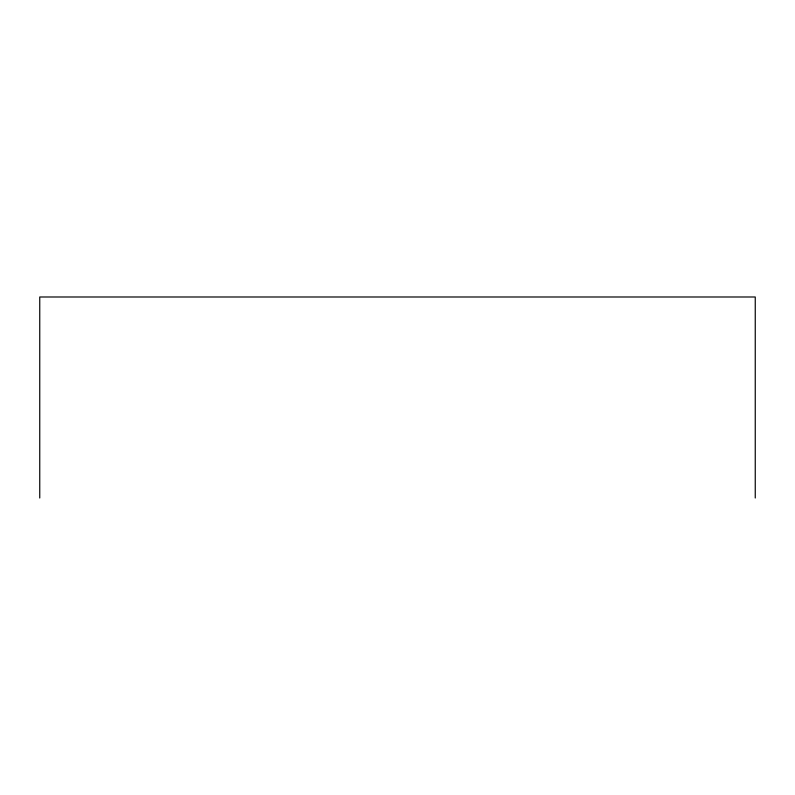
<?xml version="1.0" encoding="UTF-8"?>
<svg xmlns="http://www.w3.org/2000/svg" width="795" height="795" viewBox="0 0 795 795"><rect width="100%" height="100%" fill="white"/><g stroke="black" fill="none" stroke-linecap="round" stroke-linejoin="round"><path stroke-width="1.19" d="M755.25 498.008L755.25 296.992L39.75 296.992L39.75 498.008"/></g></svg>
